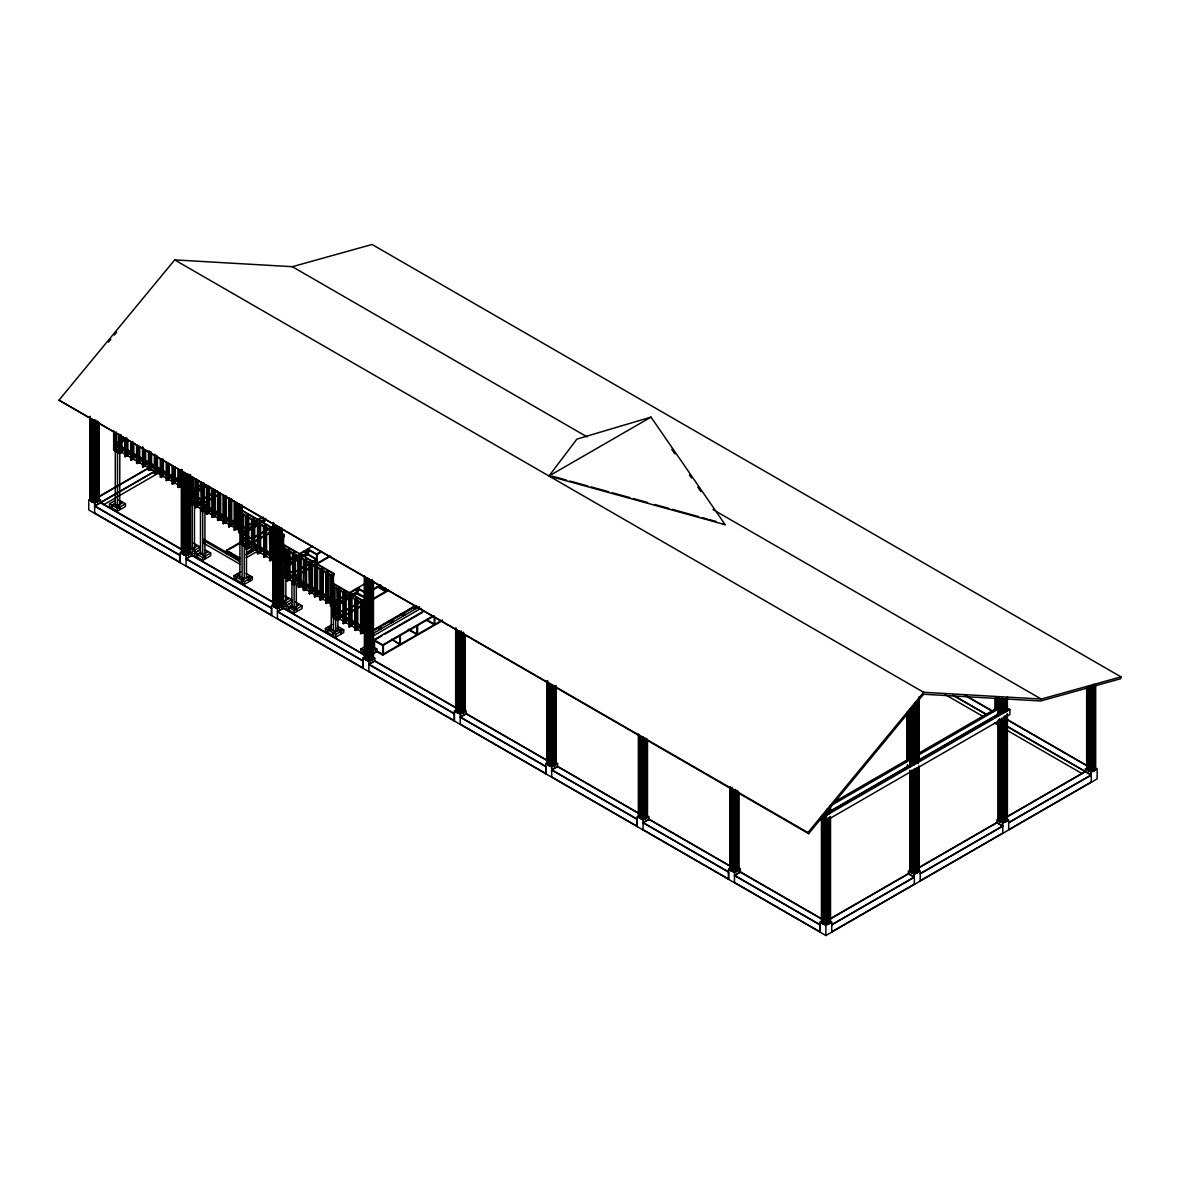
<?xml version="1.0" encoding="UTF-8"?>
<svg xmlns="http://www.w3.org/2000/svg" width="1180" height="1180" viewBox="0 0 1180 1180"><rect width="100%" height="100%" fill="white"/><g stroke="black" fill="none" stroke-linecap="round" stroke-linejoin="round"><path stroke-width="1.5" d="M100.536 503.123L100.536 499.715L94.636 503.123L88.736 499.715L88.736 509.937L825.882 935.519L1097.135 778.903L1097.135 768.682L1091.249 772.089L1085.349 768.682L1085.349 772.089M365.903 656.331L362.953 658.042L362.953 668.249L362.953 660.756L277.447 611.388L283.348 607.995L365.682 655.52M548.715 761.882L545.765 763.578L545.765 773.8L545.765 766.307L460.259 716.939L466.159 713.531L548.494 761.071M731.526 867.418L728.576 869.129L728.576 879.336L728.576 871.843L643.071 822.475L648.971 819.082L731.305 866.621M1121 676.878L1120.631 678.736L1040.701 700.994L923.615 694.238L808.639 833.64L59 400.168L174.699 259.895L292.33 266.695L372.069 244.481L1121 676.878L1041.262 699.076L923.615 692.291L174.699 259.895M98.619 498.402C101.259 503.241 89.415 504.007 90.211 499.037M190.481 551.812C191.263 556.783 179.419 556.016 182.074 551.163M273.023 604.573C272.639 608.88 281.106 609.101 282.035 605.266L282.035 528.433M364.886 656.714C362.481 661.287 372.688 662.275 373.441 658.042L373.441 583.038M464.846 635.799L464.846 710.803C464.094 715.051 453.887 714.062 456.291 709.49M556.252 686.745L556.252 763.578C555.514 768.46 543.685 765.997 548.42 761.705M647.038 815.026C649.974 820.336 636.153 820.336 639.088 815.026M738.444 867.802C741.571 873.805 725.759 872.33 731.231 867.256M821.9 920.577C819.495 925.15 829.702 926.138 830.469 921.89L830.469 817.622M910.355 869.498C907.951 874.07 918.158 875.073 918.925 870.825L918.925 765.864M1007.381 713.649L1007.381 819.761C1006.614 823.994 996.407 823.006 998.811 818.433M1095.674 768.003C1096.456 772.974 1084.627 772.207 1087.267 767.369M998.354 716.172L998.354 697.867L999.165 705.36L1000.05 705.876L1000.05 699.283L1003.974 699.74L1007.219 697.867L1007.219 710.685M549.01 476.012L576.887 439.108L651.021 417.115L725.169 524.702L549.01 476.012L651.021 417.115M108.486 342.112L110.817 339.294M114.298 335.061L116.614 332.259M808.639 833.64L807.931 832.564L923.615 692.291M116.864 442.633L124.756 438.06M125.877 438.104L116.451 443.547L178.505 479.36M121.599 441.6L124.756 439.771M118.029 444.344L125.877 439.816M113.664 430.538L113.664 450.096L115.139 449.241M113.664 450.096L115.728 449.58L115.728 433.37M115.286 451.202L116.746 450.347M119.696 451.202L117.484 452.486L114.696 450.863L116.746 449.506L116.746 432.883M120.463 451.645L121.938 452.486L121.894 436.91M118.797 434.565L118.841 453.091L120.316 452.235L120.316 436.01M118.841 453.091L120.906 452.574L120.906 434.55M125.788 439.181L126.378 455.052M124.756 438.488L124.756 456.513L126.231 455.657L126.231 439.432M124.756 456.513L126.821 455.996L126.821 437.972M125.788 455.406L127.853 455.908L127.853 439.683M131.718 442.589L132.308 458.474M130.685 441.895L130.685 459.92L132.16 459.079L132.16 442.854M130.685 459.92L132.75 459.418L132.75 441.394M131.718 458.814L133.782 459.33L133.782 443.105M138.222 461.896L139.697 462.752L139.697 446.527M136.6 445.317L136.6 463.342L138.075 462.486M136.6 463.342L138.665 462.825L138.665 446.615M142.515 446.94L142.515 466.764L143.99 465.908M142.515 466.764L144.579 466.248L144.579 450.023M143.547 465.658L145.612 466.159L145.612 449.949M97.807 497.208L148.621 467.87M97.807 497.547L148.621 468.209M148.444 452.147L148.444 470.171L149.919 469.33M148.444 470.171L150.509 469.67L150.509 451.645M149.477 469.065L151.542 469.581L151.542 453.356M154.521 471.277L94.636 505.851L180.142 555.22L180.142 562.712L180.142 552.491L186.042 555.898L191.942 552.491L191.942 555.898M154.521 471.617L94.636 506.191L180.142 555.559M154.359 455.569L154.359 473.593L155.834 472.738M154.359 473.593L156.424 473.092L156.424 456.867M155.391 472.487L157.456 473.003L157.456 456.778M103.722 504.686L159.433 472.531M115.758 502.931L111.894 505.173L111.894 507.887L109.534 506.53L109.534 503.801L114.696 500.822M160.274 458.991L160.274 477.015L161.749 476.16M160.274 477.015L162.339 476.499L162.339 460.274M112.336 505.424L114.696 504.067L119.844 507.046L119.844 509.76L117.484 511.132L112.336 508.152L112.336 505.424L117.484 508.403L119.844 507.046M161.306 475.909L163.371 476.41L163.371 460.2M120.286 503.55L122.646 502.193L118.782 499.951M120.286 506.781L125.449 503.801L125.449 506.53L120.286 509.509L120.286 506.781L117.926 505.424L123.089 502.444L125.449 503.801M166.203 462.413L166.203 480.437L167.678 479.582M166.203 480.437L168.268 479.921L168.268 463.696M167.236 479.331L169.3 479.832L169.3 463.607M172.118 465.82L172.118 483.844L173.593 483.003M172.118 483.844L174.183 483.343L174.183 467.118M173.15 482.738L175.215 483.254L175.215 467.029M178.033 469.242L178.033 487.266L179.508 486.411M178.033 487.266L180.097 486.75L180.097 470.54M179.065 486.16L181.13 486.676L181.13 470.451M192.237 489.671L201.721 484.198M192.237 490.364L201.721 484.877M193.181 489.98L201.087 485.423M191.647 493.417L206.456 484.862M200.689 489.906L192.827 494.45L201.677 499.553M203.83 488.092L206.972 486.278M192.237 495.63L196.971 492.901M190.614 504.745L192.679 504.229L192.679 477.192M217.15 517.681L191.647 503.639L193.712 504.14L193.712 478.918M203.24 498.639L206.382 496.824M209.539 495.01L215.822 491.382M203.24 499.317L206.382 497.503M209.539 495.689L217.4 491.146M196.441 479.375L197.031 506.073M195.408 478.667L195.408 507.518L196.883 506.663L196.883 481.425M203.24 503.064L206.382 501.249M209.539 499.435L217.4 494.892M195.408 507.518L197.473 507.002L197.473 479.965M203.24 503.742L206.382 501.928M209.539 500.114L217.4 495.571M196.441 506.412L198.506 506.913L198.506 481.676M200.954 481.868L201.544 511.043L203.019 510.202L203.019 483.166M201.987 509.598L204.052 510.114L204.052 483.077M200.497 510.616L202.709 511.884L205.866 510.07M206.485 485.069L206.485 513.905L207.96 513.049M206.485 513.905L208.55 513.389L208.55 486.352M207.518 512.799L209.583 513.315L209.583 486.278M213.049 490.762L213.639 515.66M212.017 488.269L212.017 517.106L213.492 516.25L213.492 491.013M212.017 517.106L214.082 516.589L214.082 489.553M213.049 515.999L215.114 516.501L215.114 489.464M217.562 491.455L217.562 520.292L219.038 519.451M217.562 520.292L219.628 519.79L219.628 492.753M218.595 519.185L220.66 519.702L220.66 494.464M273.45 528.389L242.652 510.616L239.997 512.15L273.878 531.708M242.062 511.633L242.652 510.616M224.716 522.047L226.191 522.902L226.191 495.866M241.915 512.238L240.44 513.079L241.03 544.069L242.505 543.213L242.505 514.377M223.094 494.656L223.094 523.492L224.569 522.637M241.03 513.418L242.505 512.577M223.094 523.492L225.159 522.991L225.159 495.954M228.64 497.857L228.64 526.693L230.115 525.837M195.039 546.709L197.399 545.337L193.52 543.11M228.64 526.693L230.705 526.177L230.705 499.14M203.889 542.018L202.709 542.697L239.85 564.158M229.672 525.587L231.722 526.103L231.722 499.051M190.024 548.317L192.237 549.6L194.449 548.317L194.449 503.344M194.597 550.19L192.237 551.562L192.237 554.275L194.597 552.919L194.597 550.19L190.718 547.962M195.039 549.939L200.202 546.96L200.202 549.688L195.039 552.668L195.039 549.939L192.679 548.582L197.842 545.602L200.202 546.96M235.794 528.448L237.269 529.289L237.269 504.052M234.171 501.043L234.171 529.894L235.646 529.038L235.646 503.801M200.969 552.137L197.104 554.364L197.104 557.093L194.744 555.721L194.744 553.007L199.907 550.028M234.171 529.894L236.236 529.378L236.236 502.341M242.062 528.655L251.547 523.183M257.874 519.539L261.031 517.71M197.547 554.615L199.907 553.258L205.069 556.237L205.069 558.966L202.709 560.323L197.547 557.344L197.547 554.615L202.709 557.594L205.069 556.237M242.062 529.333L263.568 517.106M238.965 503.816L238.965 532.667L240.44 531.811M205.497 552.742L207.857 551.385L205.276 549.895M238.965 532.667L241.03 532.15M251.547 526.59L242.062 532.062L219.185 518.846M253.847 525.262L265.78 518.374M242.652 537.859L242.652 533.419L245.794 531.605M248.951 529.791L258.376 524.348M261.532 522.534L266.238 519.805L263.096 522.298M242.062 534.614L246.812 531.885M248.951 530.469L252.092 528.655M255.234 526.841L258.376 525.026M205.497 555.986L210.66 553.007L210.66 555.721L205.497 558.701L205.497 555.986L203.152 554.615L208.3 551.635L210.66 553.007M265.53 525.867L264.055 526.708L264.055 557.358L263.465 526.369M226.486 553.715L226.486 550.308L240.794 542.048M229.672 549.157L240.794 542.726M240.44 543.729L241.915 542.874M251.311 547.609L241.472 542.623L243.537 543.125L243.537 514.288M254.644 536.723L257.786 534.894M260.942 533.08L273.524 525.823M252.092 538.876L248.552 537.505M254.644 537.401L257.786 535.587M260.942 533.773L273.524 526.501M230.852 552.565L227.666 554.394L227.666 551.665M271.474 529.289L269.999 530.145L269.999 560.78L269.409 529.805M246.487 544.836L244.275 546.104L242.062 544.836M254.644 541.148L257.786 539.334M260.942 537.505L270.368 532.062M245.647 516.088L245.647 546.724L247.121 545.883M254.644 541.827L257.786 540.012M260.942 538.198L270.368 532.74M245.647 546.724L247.712 546.222L247.712 515.572M246.679 545.617L248.744 546.134L248.744 517.297M245.307 549.084L250.072 546.34M246.487 549.762L251.252 547.019M246.487 552.491L251.252 549.747M251.591 519.51L251.591 550.16L253.066 549.305M252.181 550.5L253.656 549.644L253.656 519.008L252.181 519.849L251.591 550.16M246.207 554.349L255.75 548.848M252.623 549.054L254.688 549.556L254.688 520.719M246.207 555.043L255.75 549.526M281.578 536.148L284.233 534.614L283.643 537.343M281.135 536.576L282.61 535.72L282.61 546.532M281.578 536.826L284.233 535.292M246.207 557.756L257.329 551.34M257.52 522.947L257.52 553.582L258.995 552.742M258.11 553.922L259.585 553.081L259.585 522.43L258.11 523.286L257.52 553.582M258.553 552.476L260.618 552.992L260.618 524.156M334.058 573.598L284.233 544.836L281.578 546.37L331.403 575.132L334.058 573.598L333.468 576.327M263.465 557.019L264.94 556.163M264.055 557.358L265.53 556.503L265.53 527.667M296.681 552.697L284.233 545.514L283.053 546.192L284.528 547.048M282.02 547.299L283.495 546.443L283.643 535.631L282.168 534.791M264.497 555.913L266.562 556.414L266.562 527.578M234.038 575.692L236.383 574.321L238.301 575.427L235.941 576.799L234.038 575.692L234.038 578.407L235.941 579.513L235.941 576.799M240.705 571.828L236.826 574.07L239.186 575.427M284.085 546.783L282.61 547.638L282.02 577.935L283.495 577.094M236.383 577.05L238.744 575.692L243.906 578.672L241.546 580.029L236.383 577.05L236.383 579.778L241.546 582.758L241.546 580.029M269.409 560.441L270.884 559.586M288.879 549.556L287.404 550.411L287.404 581.047L286.814 550.072M269.999 560.78L271.474 559.94L271.474 531.089M270.441 559.335L272.506 559.851L272.506 531.015M241.989 580.28L247.151 577.3L249.511 578.672L249.511 581.386L244.349 584.365L241.989 583.009L241.989 580.28L244.349 581.651L249.511 578.672M247.594 577.05L249.954 575.692L246.089 573.451M293.835 552.417L292.36 553.273L292.95 584.248L294.425 583.392L294.425 554.556M252.314 577.05L250.396 575.943L248.036 577.3L249.954 578.407L252.314 577.05L252.314 579.778L249.954 581.135L248.036 580.029M294.425 552.756L292.95 553.612L292.95 584.248M289.956 559.231L296.283 555.574M299.44 553.745L312.508 546.207M284.587 563.185L308.924 548.951M289.956 562.624L297.862 558.066M301.033 556.237L308.924 551.679M290.516 564.689L293.673 562.875M304.676 556.518L307.818 554.703L315.193 558.966M307.818 554.91L307.818 548.921L316.668 554.025L321.358 551.311M321.358 551.989L316.668 554.703L307.818 549.6M310.443 562.005L308.968 562.86L309.558 593.835L311.033 592.994L311.033 564.143M282.61 578.288L284.085 577.433L284.085 548.597M286.755 578.288L283.053 576.828L285.118 577.345L285.118 548.508M294.646 571.843L297.788 570.029M300.944 568.214L316.668 559.128L307.818 554.025L284.233 567.639L287.183 569.35M294.646 572.521L297.788 570.707M300.944 568.893L316.668 559.807M286.814 580.707L288.289 579.867M294.646 576.268L297.788 574.453M300.944 572.639L329.176 556.326M287.404 581.047L288.879 580.206L288.879 551.355M294.646 576.946L297.788 575.132M300.944 573.318L315.09 565.146M330.739 556.105L316.668 564.232L316.668 554.025M287.846 579.601L289.911 580.118L289.911 551.281M293.982 582.463L295.457 583.318L295.457 554.467M292.36 583.908L293.835 583.053M297.272 583.259L294.115 585.088L291.903 583.82M299.514 585.663L300.989 586.504L300.989 557.668M298.481 587.448L299.956 586.593L299.956 555.957L298.481 556.798L298.481 587.448L297.891 556.459M327.642 571.931L326.167 572.787L326.167 603.423L325.577 572.448M286.445 599.47L288.805 598.113L284.926 595.885M303.422 559.659L303.422 590.295L304.897 589.454M304.012 590.649L305.487 589.794L305.487 559.143L304.012 559.999L303.422 590.295M304.455 589.189L306.52 589.705L306.52 560.869M281.578 547.048L331.403 575.811L334.058 574.276L306.033 558.096M283.643 604.322L286.002 602.965L286.002 605.694L283.643 607.051L283.643 604.322L281.061 602.832M286.445 602.715L291.608 599.735L291.608 602.449L286.445 605.428L286.445 602.715L284.085 601.343L289.248 598.363L291.608 599.735M272.698 601.844L191.942 555.22L186.042 558.627L271.548 607.995L271.548 615.473L271.548 605.266L277.447 608.674L283.348 605.266L283.348 608.674M292.375 604.898L288.51 607.139L288.51 609.854L286.15 608.497L286.15 605.768L291.312 602.803M308.968 593.496L310.443 592.655M310.001 592.389L312.066 592.906L312.066 564.07M288.953 607.39L291.312 606.033L296.46 609.013L296.46 611.727L294.115 613.099L288.953 610.119L288.953 607.39L294.115 610.37L296.46 609.013M365.254 605.561L331.403 585.339L334.058 583.82L364.827 601.579M296.903 605.517L299.263 604.16L295.398 601.918M294.543 610.119L294.543 607.39L299.705 604.411L302.065 605.768L302.065 608.497L296.903 611.476L296.903 608.747L302.065 605.768M332.878 585.177L334.058 584.498L363.293 601.372M315.532 564.94L316.122 595.251M333.32 585.428L331.846 586.283L332.435 617.258L333.911 616.417L333.911 587.581M314.5 566.046L314.5 596.697L315.975 595.841L315.975 567.005M333.911 585.767L332.435 586.622L332.435 617.258M315.09 597.036L316.565 596.18L316.565 565.545L315.09 566.4L314.5 596.697M315.532 595.59L317.597 596.106L317.597 567.255M338.483 588.407L337.008 589.263L337.598 620.238L339.073 619.397L339.073 588.746M320.046 569.247L320.046 599.897L321.506 599.042M320.046 599.897L322.096 599.381L322.096 568.745M321.063 598.791L323.128 599.293L323.128 570.456M344.383 591.814L342.908 592.67L343.498 623.645L344.973 622.804L344.973 592.154M325.577 603.083L327.052 602.243M326.167 603.423L327.642 602.582L327.642 573.731M326.609 601.977L328.674 602.493L328.674 573.657M335.046 600.945L346.109 594.558M349.28 592.729L365.49 583.377M334.427 602.169L358.764 587.935M330.37 575.221L330.37 605.856L332.435 605.355M350.283 595.222L348.808 596.077L349.398 627.052L350.873 626.197L350.873 597.36M335.046 604.352L358.764 590.664M349.781 597.552L334.058 606.623L342.908 611.727L364.915 599.027M352.938 595.738L357.643 593.009L365.018 597.257M337.2 605.488L343.498 601.859M346.64 600.045L349.781 598.231M357.053 594.027L365.018 597.95M356.168 598.629L354.693 599.47L355.283 630.459L356.758 629.604L356.758 600.768M372.762 589.38L380.609 584.867M372.762 590.074L380.609 585.546M332.878 615.812L334.943 616.329L334.943 587.493M360.21 602.42L342.908 612.42L334.058 607.302M362.068 602.036L360.593 602.877L360.593 633.527L362.658 633.011L362.658 602.375L361.183 603.216L361.183 633.867M338.837 617.479L335.681 619.308L333.468 618.025M338.041 588.156L338.631 618.453M344.471 615.252L361.773 605.266M372.762 598.924L388.441 589.867M337.008 619.898L338.483 619.058L338.483 590.207M344.471 615.931L361.773 605.945M372.762 599.602L388.441 590.546M338.041 618.792L340.106 619.308L340.106 590.472M325.429 628.453L327.789 627.096L329.707 628.202L327.347 629.56L325.429 628.453L325.429 631.182L327.347 632.288L327.347 629.56M332.111 624.604L328.232 626.846L330.592 628.202M327.789 629.825L330.149 628.453L335.312 631.433L332.952 632.804L327.789 629.825L327.789 632.539L332.952 635.519L332.952 632.804M343.941 591.564L344.531 621.86M342.908 623.306L344.383 622.45L344.383 593.614M343.941 622.199L346.006 622.716L346.006 593.879M333.394 633.055L338.557 630.076L340.917 631.433L340.917 634.162L335.754 637.141L333.394 635.784L333.394 633.055L335.754 634.412L340.917 631.433M349.841 594.971L350.431 625.267M348.808 626.713L350.283 625.857L350.283 597.021M341.359 631.182L343.719 629.825L343.719 632.539L341.359 633.911L341.359 631.182L339.442 630.076L341.802 628.719L343.719 629.825M349.841 625.606L351.906 626.123L351.906 597.272M355.726 598.363L356.316 628.675M354.693 630.12L356.168 629.264L356.168 600.428M355.726 629.014L357.791 629.515L357.791 600.679M361.626 601.771L362.216 632.082M360.593 633.527L362.068 632.672L362.068 603.836M361.626 632.421L363.691 632.923L363.691 604.086M372.01 630.681L414.696 606.033M372.01 631.359L416.407 605.724L416.407 608.452M372.969 630.976L377.703 628.247M380.86 626.418L401.421 614.559M404.578 612.73L414.062 607.258M372.01 634.088L419.431 606.697M372.01 636.639L421.009 608.349M373.942 647.54L373.942 639.781L424.122 610.812M381.774 635.932L373.942 640.46L382.792 645.563L432.957 616.594M384.916 634.117L422.543 612.391M365.83 648.808L363.248 650.283L363.248 653.012L360.888 651.655L360.888 648.926L364.768 646.699M371.877 649.059L374.458 647.569L376.818 648.926L376.818 651.655L371.656 654.635M391.48 639.177L399.74 644.634L399.74 635.784M373.942 639.781L382.792 644.885L432.957 615.916M371.656 651.906L376.818 648.926M362.953 658.042L368.853 661.434L374.753 658.042L374.753 661.434M442.367 620.016L382.792 654.413L375.417 650.165M375.417 650.844L382.792 655.106L442.367 620.695M722.13 523.625L725.169 524.702M455.51 707.38L374.753 660.756L368.853 664.163L454.359 713.531L454.359 721.024L454.359 710.803L460.259 714.21L466.159 710.803L466.159 714.21M545.765 763.578L551.665 766.985L557.565 763.578L557.565 766.985M638.321 812.932L557.565 766.307L551.665 769.714L637.171 819.082L637.171 826.561L637.171 816.354L643.071 819.761L648.971 816.354L648.971 819.761M1000.05 699.283L1002.631 697.793M833.154 802.621L909.706 758.415M919.264 752.899L999.003 706.864M829.85 806.235L909.588 760.2M919.146 754.669L998.885 708.634M829.85 811.338L909.588 765.304M919.146 759.773L998.885 713.738M824.997 814.48L1008.384 708.59L1009.859 709.446L1009.859 714.549L826.472 820.439L824.997 819.584L824.997 814.48L826.472 815.336L1009.859 709.446M728.576 869.129L734.476 872.521L740.362 869.129L740.362 872.521M830.646 918.468L908.438 873.554L914.338 876.961L831.767 924.619M919.102 867.389L996.894 822.475L1002.794 825.882L920.223 873.554M1007.558 816.324L1085.349 771.41M830.646 918.807L908.438 873.893L914.338 877.301L831.767 924.958M919.102 867.742L996.894 822.814L1002.794 826.221L920.223 873.893M1007.558 816.663L1085.349 771.75M821.133 918.468L740.362 871.843L734.476 875.25L819.982 924.619L819.982 932.112L819.982 921.89L825.882 925.297L831.767 921.89L831.767 932.112M908.438 874.233L908.438 870.825L914.338 874.233L920.223 870.825L920.223 881.047M996.894 823.168L996.894 819.761L1002.794 823.168L1008.679 819.761L1008.679 829.968M1008.679 822.475L1091.249 774.817L1007.764 726.615M1008.679 822.814L1091.249 775.157L1007.764 726.954M831.767 931.772L914.338 884.1M920.223 880.693L1002.794 833.036M1008.679 829.629L1091.249 781.971M821.737 820.616L818.95 819.377M552.373 476.204L566.474 480.098M570.014 481.086L587.64 485.954M591.165 486.927L608.806 491.809M612.332 492.783L629.973 497.65M633.498 498.624L647.614 502.533M654.664 504.48L668.765 508.374M672.305 509.362L698.752 516.663M702.277 517.637L707.572 519.111M709.342 519.598L716.024 521.442M292.33 266.695L587.124 436.895M713 509.568L1041.262 699.076M966.582 696.038L993.501 711.584M1007.322 719.549L1088.078 766.174M965.004 695.463L993.501 711.924M1007.322 719.889L1088.078 766.513M954.355 695.787L986.023 714.062M952.776 695.212L986.023 714.402M945.047 694.504L983.309 716.585M994.475 723.03L999.254 725.788M1007.233 730.391L1082.163 773.652M59 400.168L807.931 832.564M378.75 586.947L386.125 591.21M376.685 586.445L385.536 591.549L385.536 588.009M412.159 607.361L415.227 609.131L415.227 606.402M281.15 532.844L284.233 534.614M244.201 512.179L271.916 528.183M247.269 514.642L248.744 515.483M281.578 535.13L283.053 535.986L283.053 546.797M427.455 620.12L434.83 624.368L434.83 617.288M426.865 620.459L434.24 624.707L434.24 615.857M239.997 512.828L273.878 532.387M303.452 551.281L306.534 553.066L306.534 550.337M115.876 443.887L182.694 482.458M115.286 445.244L182.811 484.228M115.286 445.922L182.811 484.921M299.808 554.497L302.921 556.296M365.018 592.154L357.643 587.905L357.643 593.894M182.811 487.635L115.286 448.651L115.286 505.173M357.643 588.584L365.018 592.832M114.696 448.99L116.156 449.846L116.156 431.821M326.609 571.341L328.084 572.197L328.084 602.832M400.418 614.131L403.486 615.916L403.486 613.187M192.827 495.128L201.677 500.231M113.664 449.757L115.139 450.613M354.516 589.528L357.629 591.313M192.827 497.842L200.615 502.341M203.727 504.14L206.839 505.94M209.952 507.739L239.54 524.82M192.237 498.181L217.15 512.577M220.262 514.377L240.514 526.059M192.237 499.892L217.15 514.274M220.262 516.073L240.514 527.755M192.237 500.571L217.15 514.952M220.262 516.751L240.514 528.433M290.177 557.181L293.26 558.951M344.531 591.224L346.006 592.065M350.431 594.617L351.906 595.472M356.316 598.024L357.791 598.88M239.997 531.546L241.472 532.401M242.652 533.419L245.602 535.13M248.552 536.826L251.502 538.537M408.737 629.22L417.573 634.339L417.573 625.474M408.147 629.56L416.983 634.678L416.983 625.813M242.652 534.112L245.602 535.808M331.403 585.339L365.254 604.883M242.652 536.826L245.735 538.611M248.818 540.381L251.901 542.166M254.969 543.936L270.368 552.83M388.663 620.916L391.745 622.686L391.745 619.957M242.062 537.166L251.311 542.505M254.379 544.29L257.461 546.06M260.544 547.845L269.778 553.169M242.062 538.876L251.311 544.201M254.379 545.986L257.461 547.756M260.544 549.541L269.778 554.88M242.062 539.555L251.311 544.895M254.379 546.665L257.461 548.449M260.544 550.219L269.778 555.559M253.213 548.715L257.461 551.163M259.143 552.137L269.778 558.273M271.031 558.996L272.506 559.851M290.132 571.046L293.082 572.743M284.233 568.317L287.183 570.029M290.132 571.725L293.082 573.436M284.233 571.046L287.345 572.846M290.457 574.645L320.046 591.726M323.158 593.525L330.946 598.024M283.643 571.385L286.755 573.185M289.867 574.985L297.655 579.483M300.767 581.283L330.356 598.363M283.643 573.097L286.755 574.881M289.867 576.681L297.655 581.179M300.767 582.979L330.356 600.06M283.643 573.775L286.755 575.575M289.867 577.374L297.655 581.858M300.767 583.658L330.356 600.738M376.922 627.686L380.004 629.471L380.004 626.742M288.436 579.262L330.356 603.467M392.955 640.032L400.33 644.295L400.33 635.445M331.403 604.75L332.878 605.606M334.058 610.03L364.827 627.79M333.468 610.37L365.771 629.029M226.486 550.308L239.85 558.022M333.468 612.066L365.771 630.725M226.486 550.986L239.85 558.701M333.468 612.759L365.771 631.403M239.481 559.851L203.889 539.304L202.709 539.983L239.85 561.429M333.468 615.473L365.771 634.132M337.495 626.226L341.359 628.453L338.999 629.825L336.418 628.335M294.543 607.39L296.903 608.747M280.84 599.986L286.002 602.965M115.139 505.173L117.484 506.53L117.484 449.919M239.629 577.05L242.062 578.362L242.062 541.915M291.755 607.139L294.115 608.497L294.115 582.537M109.534 503.801L111.894 505.173M194.744 553.007L197.104 554.364M286.15 605.768L288.51 607.139M360.888 648.926L363.248 650.283M371.803 656.331L374.753 658.042M554.615 761.882L557.565 763.578M737.426 867.418L740.362 869.129M100.536 502.444L182.871 549.983M100.536 502.783L182.871 550.323M272.698 602.183L191.942 555.559L186.042 558.966L271.548 608.334M365.682 655.874L283.348 608.334L277.447 611.727L362.953 661.095M455.51 707.72L374.753 661.095L368.853 664.502L454.359 713.871M548.494 761.41L466.159 713.871L460.259 717.278L545.765 766.646M638.321 813.271L557.565 766.646L551.665 770.053L637.171 819.422M731.305 866.961L648.971 819.422L643.071 822.814L728.576 872.182M821.133 918.807L740.362 872.182L734.476 875.59L819.982 924.958M94.636 513.005L180.142 562.359M186.042 565.766L271.548 615.134M277.447 618.541L362.953 667.909M368.853 671.317L454.359 720.685M460.259 724.092L545.765 773.461M551.665 776.853L637.171 826.221M643.071 829.629L728.576 878.997M734.476 882.404L819.982 931.772M554.91 761.705L556.252 763.578M372.098 656.169L373.441 658.042M464.227 709.49L464.846 710.803M281.415 603.939L282.035 605.266M671.803 449.403L674.931 453.931M689.474 475.039L691.554 478.048M697.778 487.104L700.905 491.632M1095.674 684.459L1095.674 769.375M1095.217 685.108L1095.217 770.009M1094.494 685.654L1094.494 770.555M1093.535 684.267L1093.535 770.983M1092.429 686.332L1092.429 771.248M1091.249 686.421L1091.249 771.337M1091.249 772.089L1091.249 782.311M1090.054 686.332L1090.054 771.248M1088.948 686.067L1088.948 770.983M1088.004 687.453L1088.004 770.555M1087.267 686.908L1087.267 770.009M1086.81 686.701L1086.81 769.375M1086.662 687.394L1086.662 768.682M1007.381 697.188L1007.381 709.991M1007.219 714.343L1007.219 820.439M1006.761 698.516L1006.761 711.319M1006.761 714.977L1006.761 821.073M1006.038 699.062L1006.038 711.865M1006.038 715.523L1006.038 821.634M1005.08 699.475L1005.08 712.292M1005.08 715.95L1005.08 822.047M1003.974 699.74L1003.974 712.558M1003.974 716.216L1003.974 822.312M1002.794 699.828L1002.794 712.646M1002.794 718.133L1002.794 822.401M1002.794 823.168L1002.794 833.375M1001.599 699.74L1001.599 712.558M1001.599 718.045L1001.599 822.312M1000.492 699.475L1000.492 714.121M1000.492 719.608L1000.492 822.047M999.548 705.655L999.548 714.859M999.548 718.546L999.548 821.634M998.811 697.69L998.811 714.977M998.811 720.464L998.811 821.073M998.649 698.604L998.649 709.446M998.354 719.83L998.354 820.439M998.206 697.188L998.206 715.478M998.206 720.965L998.206 819.761M997.543 698.339L997.543 709.18M997.543 712.794L997.543 716.408M996.599 697.911L996.599 708.752M995.861 697.365L995.861 708.207M995.404 698.531L995.404 709.372M995.256 697.852L995.256 710.493M918.925 697.749L918.925 760.348M918.763 697.056L918.763 761.026M918.763 766.558L918.763 871.519M918.306 699.062L918.306 763.519M918.306 767.192L918.306 872.153M917.583 701.451L917.583 762.221M917.583 767.738L917.583 872.698M916.624 701.879L916.624 762.634M916.624 768.165L916.624 873.126M915.518 702.144L915.518 762.9M915.518 768.431L915.518 873.377M914.338 704.077L914.338 764.832M914.338 768.519L914.338 873.48M914.338 874.233L914.338 884.44M913.143 705.832L913.143 764.743M913.143 770.275L913.143 873.377M912.037 707.395L912.037 764.478M912.037 770.009L912.037 873.126M911.093 708.826L911.093 765.909M911.093 771.425L911.093 872.698M910.355 710.109L910.355 767.192M910.355 770.879L910.355 872.153M910.193 711.009L910.193 758.563M909.898 709.475L909.898 766.558M909.898 770.245L909.898 871.519M909.087 710.744L909.087 760.127M908.143 711.791L908.143 759.654M907.405 711.599L907.405 760.997M907.405 764.655L907.405 768.313M906.948 712.794L906.801 761.498M830.469 804.819L830.469 812.135M830.307 805.498L830.307 812.813M830.307 816.471L830.307 922.583M829.85 806.146L829.85 813.463M829.85 817.121L829.85 923.217M829.112 808.521L829.112 814.008M829.112 817.666L829.112 923.763M828.168 808.934L828.168 814.421M828.168 818.079L828.168 924.191M827.062 809.2L827.062 814.687M827.062 820.174L827.062 924.456M826.472 815.336L826.472 820.439M825.882 811.117L825.882 814.775M825.882 820.262L825.882 924.545M825.882 925.297L825.882 935.519M824.687 812.858L824.687 924.456M823.581 814.421L823.581 924.191M822.637 815.159L822.637 923.763M821.9 815.292L821.9 923.217M821.442 816.471L821.442 922.583M738.901 792.975L738.901 869.808M738.444 791.78L738.444 870.442M737.721 790.497L737.721 871.002M736.763 790.925L736.763 871.415M735.656 789.361L735.656 871.681M734.476 789.45L734.476 871.769M734.476 872.521L734.476 882.743M733.282 789.361L733.282 871.681M732.175 787.267L732.175 871.415M731.231 788.152L731.231 871.002M730.494 787.311L730.494 870.442M730.037 787.488L730.037 869.808M729.889 786.794L729.889 869.129M647.496 740.199L647.496 817.032M647.038 739.019L647.038 817.681M646.316 739.565L646.316 818.227M645.357 738.149L645.357 818.64M644.25 738.415L644.25 818.905M643.071 736.674L643.071 818.994M643.071 819.761L643.071 829.968M641.876 736.586L641.876 818.905M640.77 736.32L640.77 818.64M639.826 735.391L639.826 818.227M639.088 735.347L639.088 817.681M638.631 734.712L638.631 817.032M638.483 734.034L638.483 816.354M556.09 685.595L556.09 764.271M555.633 686.244L555.633 764.906M554.91 686.79L554.91 765.451M553.951 685.374L553.951 765.879M552.845 685.639L552.845 766.144M551.665 685.742L551.665 766.233M551.665 766.985L551.665 777.192M550.47 683.81L550.47 766.144M549.364 683.545L549.364 765.879M548.42 682.615L548.42 765.451M547.697 680.757L547.697 764.906M547.225 680.565L547.225 764.271M547.077 681.258L547.077 763.578M464.684 634.663L464.684 711.496M464.227 633.468L464.227 712.13M463.504 632.185L463.504 712.676M462.545 632.613L462.545 713.104M461.439 631.049L461.439 713.369M460.259 631.138L460.259 713.457M460.259 714.21L460.259 724.432M459.064 631.049L459.064 713.369M457.958 630.784L457.958 713.104M457.014 629.84L457.014 712.676M456.291 629.81L456.291 712.13M455.834 627.804L455.834 711.496M455.672 628.483L455.672 710.803M404.666 612.509L404.666 615.223M392.925 619.279L392.925 622.008M383.382 645.224L383.382 654.074M382.792 644.885L382.792 655.106M381.184 626.064L381.184 628.793M374.532 640.121L374.532 647.201M373.278 581.888L373.278 658.72M372.821 580.693L372.821 659.355M372.098 579.409L372.098 659.915M371.14 579.837L371.14 660.328M370.033 580.103L370.033 660.594M368.853 578.362L368.853 660.682M368.853 661.434L368.853 671.656M367.673 578.274L367.673 660.594M366.567 578.008L366.567 660.328M365.608 577.064L365.608 659.915M364.886 576.224L364.886 659.355M364.266 575.707L364.428 658.72M363.691 650.549L363.691 653.263M363.101 604.425L363.101 633.262M357.201 599.219L357.201 629.869M355.283 599.809L355.283 630.459M351.316 595.812L351.316 626.462M349.398 596.416L349.398 627.052M346.433 595.059L346.433 597.773M345.416 592.404L345.416 623.055M345.253 595.738L345.253 598.466M343.498 593.009L343.498 623.645M339.516 589.012L339.516 619.648M337.893 618.025L337.893 631.138M337.598 589.602L337.598 620.238M335.754 634.412L335.754 637.141M335.681 616.757L335.681 632.421M334.648 601.859L334.648 604.588M334.353 587.832L334.353 616.668M333.468 574.616L333.468 585.442M333.468 616.786L333.394 632.539M332.878 574.955L332.878 585.782M332.435 574.704L332.435 585.516M331.256 606.535L331.256 629.869M330.961 575.56L330.961 606.196M331.034 629.825L331.034 631.182M322.538 568.996L322.538 599.632M320.636 569.586L320.636 600.236M317.258 554.364L317.258 563.214M317.007 567.595L317.007 596.446M316.078 560.146L316.078 563.893M311.476 562.595L311.476 593.245M309.558 563.199L309.558 593.835M308.408 549.26L308.408 554.571M305.93 559.409L305.93 590.044M300.399 558.007L300.399 586.844M299.366 557.417L299.366 586.254M296.313 583.82L296.313 607.139M295.974 556.444L295.974 559.158M294.867 554.821L294.867 583.658M294.115 610.37L294.115 613.099M291.903 581.268L291.903 607.139M289.321 549.821L289.321 580.457M285.855 576.386L285.855 601.092M284.528 548.848L284.528 577.684M283.643 575.899L283.643 602.375M281.873 529.112L281.873 605.945M281.415 527.917L281.415 606.594M280.693 528.478L280.693 607.139M279.749 527.062L279.749 607.553M278.642 527.327L278.642 607.818M277.447 525.587L277.447 607.907M277.447 608.674L277.447 618.88M276.268 525.498L276.268 607.818M275.161 525.233L275.161 607.553M274.203 524.303L274.203 607.139M273.48 522.43L273.48 606.594M272.86 522.947L273.023 605.945M271.916 529.54L271.916 560.19M265.972 526.118L265.972 556.754M260.028 522.681L260.028 553.332M255.028 521.855L255.028 524.584M254.098 519.259L254.098 549.895M249.954 578.407L249.954 581.135M248.154 515.837L248.154 546.473M246.487 546.591L246.487 578.362M246.237 516.427L246.237 547.063M244.275 543.552L244.275 579.646M244.349 581.651L244.349 584.365M243.242 528.655L243.242 531.384M242.947 514.627L242.947 543.464M242.652 526.619L242.652 528.316M242.062 505.025L242.062 512.238M241.472 505.365L241.472 510.778M241.03 505.114L241.03 544.069M240.44 504.775L240.44 511.987M239.997 504.509L239.85 577.094M239.555 504.155L239.555 533.006M238.67 558.022L238.67 560.751M236.679 502.592L236.679 529.628M234.761 501.382L234.761 530.233M231.147 499.406L231.147 526.442M229.23 498.196L229.23 527.032M225.601 496.205L225.601 523.242M223.684 494.995L223.684 523.832M220.07 493.004L220.07 520.041M218.153 491.795L218.153 520.646M214.524 489.803L214.524 516.84M212.606 488.608L212.606 517.445M208.993 486.617L208.993 513.654M207.075 485.408L207.075 514.244M204.922 510.616L204.922 554.364M203.462 483.417L203.462 510.453M202.709 511.884L202.709 555.647M202.709 557.594L202.709 560.323M201.544 482.207L201.544 511.043M200.497 508.064L200.497 554.364M197.916 480.216L197.916 507.252M195.998 479.006L195.998 507.857M193.417 489.671L193.417 492.399M193.122 477.443L193.122 504.48M192.237 502.827L192.237 549.6M192.089 476.853L192.089 503.89M191.204 478.048L191.204 505.084M190.481 474.507L190.481 553.184M190.01 475.156L190.01 553.818M189.287 475.702L189.287 554.364M188.343 474.286L188.343 554.792M187.237 474.552L187.237 555.057M186.042 474.64L186.042 555.146M186.042 555.898L186.042 566.105M184.862 472.723L184.862 555.057M183.756 472.457L183.756 554.792M182.797 471.528L182.797 554.364M182.074 469.67L182.074 553.818M181.617 469.478L181.617 553.184M181.454 470.171L181.454 552.491M180.54 470.791L180.54 487.016M178.623 469.581L178.623 487.606M174.625 467.369L174.625 483.594M172.708 466.159L172.708 484.184M168.71 463.947L168.71 480.172M166.793 462.752L166.793 480.776M162.781 458.74L162.781 476.764M160.864 459.33L160.864 477.354M156.866 455.318L156.866 473.342M154.949 454.108L154.949 473.932M150.952 451.896L150.952 469.92M149.034 450.686L149.034 470.525M145.022 450.288L145.022 466.498M143.105 447.279L143.105 467.103M139.107 446.866L139.107 463.091M137.19 445.656L137.19 463.681M133.192 443.444L133.192 459.669M131.275 442.235L131.275 460.259M127.263 440.022L127.263 456.247M125.346 438.827L125.346 456.852M121.304 436.571L121.348 452.84M119.873 435.759L119.696 505.173M119.431 435.405L119.431 453.43M119.386 434.225L119.386 441.217M117.484 508.403L117.484 511.132M114.254 432.411L114.254 450.436M99.076 423.576L99.076 500.409M98.619 422.381L98.619 501.043M97.881 421.098L97.881 501.589M96.937 421.525L96.937 502.016M95.831 419.962L95.831 502.282M94.636 420.05L94.636 502.37M94.636 503.123L94.636 513.344M93.456 419.962L93.456 502.282M92.35 419.697L92.35 502.016M91.391 418.752L91.391 501.589M90.668 418.723L90.668 501.043M90.211 416.26L90.211 500.409M90.049 417.396L90.049 499.715"/></g></svg>
